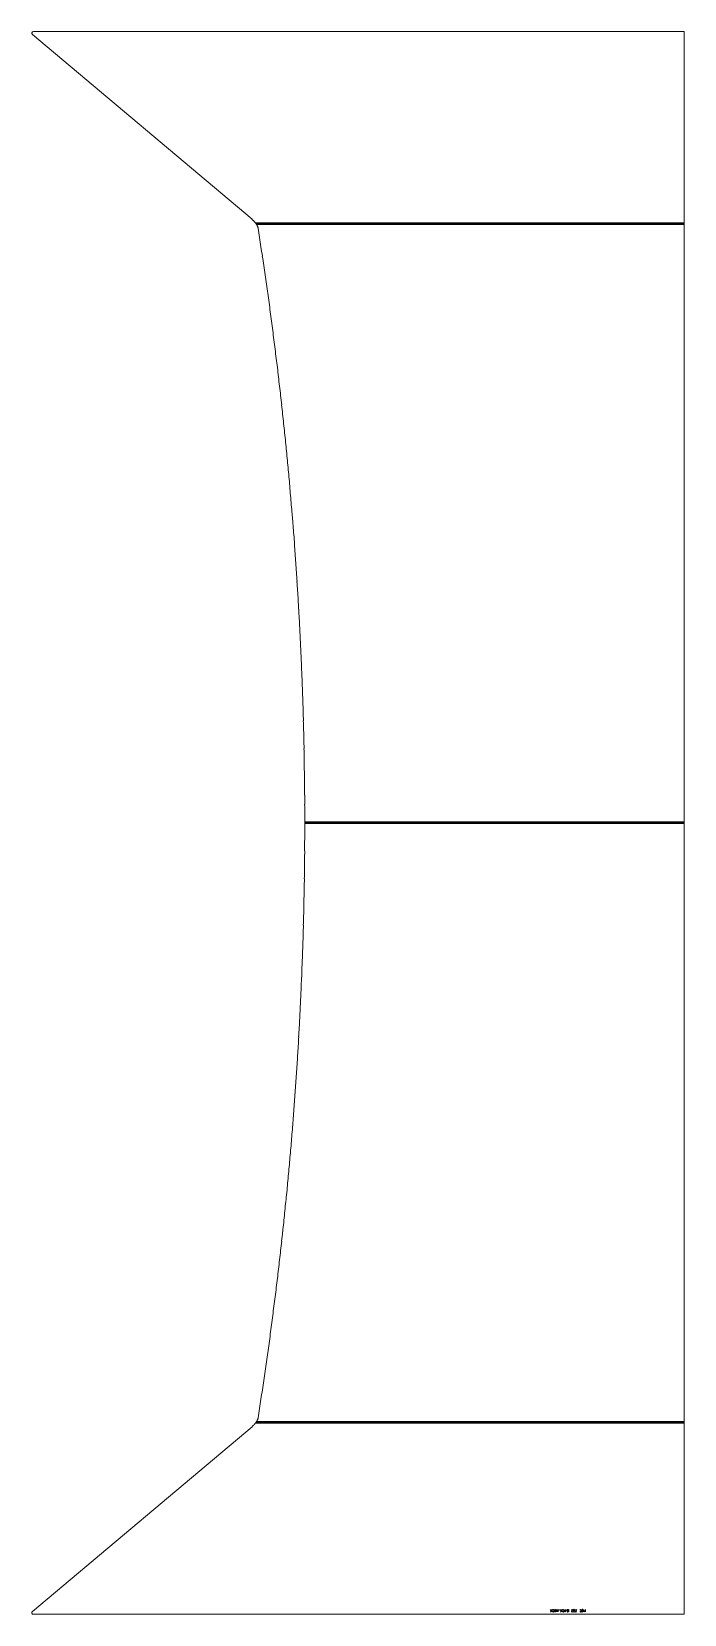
# Model space of a CAD drawing. Header units: millimetres. Extents: x 0 to 816, y 0 to 1980.
import ezdxf

# ---------------------------------------------------------------- set-up
doc = ezdxf.new("R2010")
doc.units = ezdxf.units.MM
for name, color, linetype, lineweight in [('IV_BEND', 250, 'Continuous', 50), ('IV_MARK_SURFACE', 2, 'Continuous', 25), ('IV_OUTER_PROFILE', 7, 'Continuous', 5)]:
    doc.layers.add(name, color=color, linetype=linetype, lineweight=lineweight)

msp = doc.modelspace()

# ---------------------------------------------------------------- linework, layer by layer
at = {"layer": 'IV_BEND'}
for p, q in [((816, 1740.1), (280.8, 1740.1)), ((816, 990.5), (341.6, 990.5)), ((280.8, 240.8), (816, 240.8))]:
    msp.add_line(p, q, dxfattribs=at)
at = {"layer": 'IV_MARK_SURFACE'}
for p, q in [((649.9, 4.6), (648.7, 6.5)), ((648.7, 3.4), (649.9, 4.6)), ((649.9, 4.6), (650.4, 5.1)), ((650.4, 6.5), (650.4, 5.1)), ((650.4, 5.1), (650.4, 3.4)), ((651.4, 6.5), (652.1, 6.5)), ((652.1, 3.4), (651.4, 3.4)), ((652.8, 5.8), (652.8, 4.1)), ((653.8, 6.5), (655.2, 6.5)), ((655.2, 3.4), (653.8, 3.4)), ((655.2, 4.8), (654.1, 4.8)), ((655.2, 6.5), (655.2, 4.8)), ((655.2, 4.8), (655.2, 3.4)), ((657.9, 3.4), (656.2, 6.5)), ((656.2, 6.5), (656.2, 3.4)), ((657.9, 6.5), (657.9, 3.4)), ((660.2, 5.5), (658.9, 5.5)), ((662.4, 4.6), (661.3, 6.5)), ((661.3, 3.4), (662.4, 4.6)), ((662.4, 4.6), (662.9, 5.1)), ((662.9, 6.5), (662.9, 5.1)), ((662.9, 5.1), (662.9, 3.4)), ((664, 6.5), (664.6, 6.5)), ((664.6, 3.4), (664, 3.4)), ((665.3, 5.8), (665.3, 4.1)), ((666.3, 6.5), (667.3, 3.4)), ((668, 5.6), (666.7, 5.6)), ((667.3, 3.4), (668.4, 6.5)), ((670.2, 6.5), (671.1, 6.5)), ((670.2, 4.8), (671.1, 4.8)), ((671.1, 3.4), (670.2, 3.4)), ((671.1, 6.5), (671.1, 4.8)), ((671.1, 4.8), (671.1, 3.4)), ((675.1, 6.5), (676.5, 6.5)), ((676.5, 6.5), (675.3, 4.6)), ((679.9, 6.5), (681.2, 6.5)), ((681.2, 6.5), (680, 4.6)), ((685.3, 6.5), (686, 6.5)), ((686, 3.4), (685.3, 3.4)), ((686.7, 5.8), (686.7, 4.1)), ((688, 5.1), (688.9, 4.6)), ((690.2, 3.4), (690.2, 6.5)), ((691.2, 5.1), (690.2, 3.4)), ((692.2, 3.4), (691.2, 5.1)), ((692.2, 6.5), (692.2, 3.4))]:
    msp.add_line(p, q, dxfattribs=at)
for centre, radius, start, end in [((652.1, 5.8), 0.677, 0, 90), ((652.1, 4.1), 0.677, 270, 0), ((664.6, 5.8), 0.677, 0, 90), ((664.6, 4.1), 0.677, 270, 0), ((670.2, 5.6), 0.847, 90, 270), ((670.2, 4.1), 0.677, 90, 270), ((676, 4.1), 0.921, 143.6911, 188.2364), ((675.8, 4.1), 0.706, 196.4047, 343.5953), ((681.8, 5), 4.27, 163.8661, 196.1339), ((678.2, 5.9), 0.552, 23.0373, 156.9627), ((678.2, 4), 0.55, 202.4119, 337.5881), ((674.6, 5), 4.27, 343.8661, 16.1339), ((680.8, 4.1), 0.921, 143.6911, 188.2364), ((680.6, 4.1), 0.706, 196.4047, 343.5953), ((686, 5.8), 0.677, 0, 90), ((686, 4.1), 0.677, 270, 360), ((688.4, 5.7), 0.728, 92.3685, 239.559), ((688.3, 4.9), 1.43, 241.7153, 298.2847), ((688.6, 5.4), 1.14, 56.4174, 100.9627), ((688.5, 4), 0.674, 319.6263, 59.2984)]:
    msp.add_arc(centre, radius, start, end, dxfattribs=at)
at = {"layer": 'IV_OUTER_PROFILE'}
for p, q in [((2.5, 1980.5), (816, 1980.5)), ((816, 0.5), (816, 1980.5)), ((1.2, 1977), (275.8, 1745.8)), ((275.8, 235.2), (1.2, 4)), ((2.5, 0.5), (816, 0.5))]:
    msp.add_line(p, q, dxfattribs=at)
for centre, radius, start, end in [((151.7, 1622.1), 175.1, 44.2655, 44.9129), ((217, 1686.2), 83.7, 43.3917, 44.0591), ((231.7, 1700.2), 63.4, 42.45, 43.3196), ((241.7, 1709.4), 49.8, 41.2821, 42.3703), ((249, 1715.9), 40, 39.8653, 41.1926), ((254.6, 1720.7), 32.6, 38.1716, 39.7638), ((259.2, 1724.3), 26.8, 36.1677, 38.0557), ((262.9, 1727.1), 22.2, 33.8143, 36.0348), ((266, 1729.2), 18.4, 31.0666, 33.662), ((268.5, 1730.8), 15.5, 27.9142, 30.9113), ((270, 1731.6), 13.7, 24.5156, 27.7911), ((271.4, 1732.3), 12.2, 20.7763, 24.3743), ((272.7, 1732.8), 10.8, 16.7015, 20.6325), ((273.7, 1733.1), 9.78, 12.2978, 16.5611), ((274.5, 1733.3), 8.95, 7.5892, 12.1687), ((-4606, 969.4), 4948.8, 8.7582, 8.8945), ((-4600, 970.3), 4942.8, 8.6219, 8.7582), ((-4594.1, 971.2), 4936.8, 8.4854, 8.6218), ((-4588.3, 972.1), 4930.9, 8.3487, 8.4853), ((-4582.5, 972.9), 4925.1, 8.212, 8.3487), ((-4576.9, 973.7), 4919.4, 8.0752, 8.212), ((-4571.3, 974.5), 4913.8, 7.9382, 8.0751), ((-4565.8, 975.3), 4908.2, 7.8012, 7.9382), ((-4560.4, 976), 4902.8, 7.664, 7.8011), ((-4555.1, 976.7), 4897.4, 7.5268, 7.664), ((-4549.9, 977.4), 4892.2, 7.3894, 7.5267), ((-4544.8, 978.1), 4887, 7.2519, 7.3894), ((-4539.7, 978.8), 4881.9, 7.1144, 7.2519), ((-4534.8, 979.4), 4876.9, 6.9767, 7.1143), ((-4529.9, 980), 4872, 6.8389, 6.9767), ((-4525.1, 980.6), 4867.2, 6.7011, 6.8389), ((-4520.4, 981.1), 4862.4, 6.5631, 6.701), ((-4515.8, 981.6), 4857.8, 6.4251, 6.5631), ((-4511.2, 982.2), 4853.2, 6.2869, 6.425), ((-4506.8, 982.7), 4848.7, 6.1487, 6.2869), ((-4502.4, 983.1), 4844.3, 6.0104, 6.1486), ((-4498.1, 983.6), 4840, 5.872, 6.0103), ((-4493.9, 984), 4835.8, 5.7335, 5.8719), ((-4489.8, 984.4), 4831.7, 5.5949, 5.7334), ((-4485.8, 984.8), 4827.6, 5.4562, 5.5949), ((-4481.9, 985.2), 4823.7, 5.3175, 5.4562), ((-4478, 985.6), 4819.8, 5.1787, 5.3175), ((-4474.2, 985.9), 4816, 5.0398, 5.1786), ((-4470.6, 986.2), 4812.3, 4.9008, 5.0397), ((-4467, 986.6), 4808.7, 4.7618, 4.9008), ((-4463.5, 986.9), 4805.2, 4.6226, 4.7617), ((-4460, 987.1), 4801.8, 4.4834, 4.6226), ((-4456.7, 987.4), 4798.4, 4.3442, 4.4834), ((-4453.4, 987.6), 4795.2, 4.2048, 4.3441), ((-4450.3, 987.9), 4792, 4.0655, 4.2048), ((-4447.2, 988.1), 4788.9, 3.926, 4.0654), ((-4444.2, 988.3), 4785.9, 3.7865, 3.926), ((-4441.3, 988.5), 4783, 3.6469, 3.7864), ((-4438.5, 988.7), 4780.1, 3.5072, 3.6468), ((-4435.7, 988.9), 4777.4, 3.3675, 3.5072), ((-4433.1, 989), 4774.7, 3.2278, 3.3675), ((-4430.5, 989.2), 4772.2, 3.0879, 3.2277), ((-4428, 989.3), 4769.7, 2.9481, 3.0879), ((-4425.6, 989.4), 4767.3, 2.8082, 2.9481), ((-4423.3, 989.5), 4765, 2.6682, 2.8081), ((-4421.1, 989.6), 4762.7, 2.5282, 2.6682), ((-4418.9, 989.7), 4760.6, 2.3881, 2.5281), ((-4416.9, 989.8), 4758.5, 2.248, 2.3881), ((-4414.9, 989.9), 4756.6, 2.1078, 2.248), ((-4413, 990), 4754.7, 1.9676, 2.1078), ((-4411.2, 990), 4752.9, 1.8274, 1.9676), ((-4409.5, 990.1), 4751.2, 1.6871, 1.8274), ((-4407.9, 990.1), 4749.6, 1.5468, 1.6871), ((-4406.4, 990.2), 4748, 1.4064, 1.5468), ((-4404.9, 990.2), 4746.6, 1.266, 1.4064), ((-4403.5, 990.3), 4745.2, 1.1256, 1.266), ((-4402.3, 990.3), 4743.9, 0.9852, 1.1256), ((-4401.1, 990.3), 4742.7, 0.8447, 0.9852), ((-4400, 990.3), 4741.6, 0.7042, 0.8447), ((-4398.9, 990.3), 4740.6, 0.5637, 0.7042), ((-4398, 990.3), 4739.6, 0.4231, 0.5637), ((-4397.1, 990.4), 4738.8, 0.2825, 0.4231), ((-4396.4, 990.4), 4738, 0.1419, 0.2825), ((-4395.7, 990.4), 4737.3, 0.0013, 0.1419), ((-4395.1, 990.4), 4736.7, 359.8607, 0.0013), ((-4394.6, 990.4), 4736.2, 359.7201, 359.8607), ((-4393.8, 990.4), 4735.5, 359.4387, 359.5794), ((-4394.2, 990.4), 4735.8, 359.5794, 359.72), ((-4393.4, 990.4), 4735, 359.1574, 359.298), ((-4393.6, 990.4), 4735.2, 359.298, 359.4387), ((-4393.3, 990.4), 4735, 359.0167, 359.1574), ((-4397.6, 990.4), 4739.2, 358.7354, 358.876), ((-4393.8, 990.4), 4735.5, 358.876, 359.0167), ((-4400.6, 990.5), 4742.2, 358.4544, 358.5949), ((-4399, 990.5), 4740.7, 358.5949, 358.7355), ((-4402.2, 990.5), 4743.9, 358.314, 358.4544), ((-4405.7, 990.6), 4747.4, 358.0332, 358.1736), ((-4403.9, 990.6), 4745.6, 358.1736, 358.314), ((-4409.6, 990.8), 4751.2, 357.7526, 357.8929), ((-4407.6, 990.7), 4749.3, 357.8929, 358.0332), ((-4413.8, 990.9), 4755.4, 357.4722, 357.6124), ((-4411.6, 990.9), 4753.3, 357.6124, 357.7526), ((-4416, 991), 4757.7, 357.3321, 357.4722), ((-4420.7, 991.3), 4762.4, 357.052, 357.192), ((-4418.3, 991.1), 4760, 357.192, 357.3321), ((-4425.8, 991.5), 4767.4, 356.7721, 356.912), ((-4423.2, 991.4), 4764.9, 356.912, 357.052), ((-4428.4, 991.7), 4770.1, 356.6322, 356.7721), ((-4434, 992), 4775.7, 356.3527, 356.4925), ((-4431.2, 991.8), 4772.9, 356.4925, 356.6323), ((-4439.9, 992.4), 4781.6, 356.0735, 356.2131), ((-4436.9, 992.2), 4778.6, 356.2131, 356.3528), ((-4443, 992.6), 4784.7, 355.934, 356.0735), ((-4449.5, 993.1), 4791.2, 355.6551, 355.7945), ((-4446.2, 992.8), 4787.9, 355.7945, 355.934), ((-4456.2, 993.6), 4798, 355.3766, 355.5159), ((-4452.8, 993.3), 4794.5, 355.5158, 355.6552), ((-4463.3, 994.1), 4805.1, 355.0983, 355.2375), ((-4459.7, 993.9), 4801.5, 355.2374, 355.3766), ((-4467, 994.5), 4808.8, 354.9593, 355.0984), ((-4474.7, 995.1), 4816.5, 354.6816, 354.8204), ((-4470.8, 994.8), 4812.6, 354.8204, 354.9594), ((-4482.6, 995.9), 4824.5, 354.4041, 354.5429), ((-4478.6, 995.5), 4820.4, 354.5428, 354.6816), ((-4486.8, 996.3), 4828.6, 354.2656, 354.4042), ((-4495.3, 997.1), 4837.2, 353.9886, 354.1271), ((-4491, 996.7), 4832.8, 354.1271, 354.2656), ((-4504.1, 998.1), 4846, 353.7121, 353.8504), ((-4499.6, 997.6), 4841.6, 353.8503, 353.9887), ((-4513.3, 999.1), 4855.3, 353.4359, 353.574), ((-4508.6, 998.6), 4850.6, 353.574, 353.7122), ((-4518, 999.6), 4860, 353.298, 353.436), ((-4527.7, 1000.8), 4869.8, 353.0224, 353.1602), ((-4522.8, 1000.2), 4864.9, 353.1602, 353.2981), ((-4537.7, 1002), 4879.9, 352.7473, 352.8849), ((-4532.6, 1001.4), 4874.8, 352.8848, 353.0225), ((-4542.9, 1002.7), 4885.1, 352.6098, 352.7473), ((-4553.4, 1004), 4895.7, 352.3353, 352.4726), ((-4548.1, 1003.3), 4890.3, 352.4725, 352.6099), ((-4564.3, 1005.5), 4906.7, 352.0612, 352.1983), ((-4558.8, 1004.8), 4901.2, 352.1982, 352.3354), ((-4569.9, 1006.3), 4912.3, 351.9243, 352.0613), ((-4581.3, 1007.9), 4923.8, 351.6509, 351.7876), ((-4575.5, 1007.1), 4918, 351.7876, 351.9244), ((-4593, 1009.6), 4935.7, 351.378, 351.5144), ((-4587.1, 1008.7), 4929.7, 351.5144, 351.651), ((-4605.1, 1011.5), 4948, 351.1055, 351.2417), ((-4599, 1010.5), 4941.8, 351.2417, 351.378), ((237.6, 275.3), 55.4, 315.6239, 317.6302), ((247.7, 266.2), 41.8, 317.4805, 318.7784), ((253.9, 260.8), 33.6, 318.6751, 320.2581), ((259.5, 256.3), 26.3, 320.1243, 322.0959), ((262.3, 254.2), 22.9, 321.9833, 324.1888), ((264.8, 252.4), 19.8, 324.0772, 326.5578), ((267, 251), 17.1, 326.4336, 329.2173), ((269, 249.8), 14.9, 329.0807, 332.1954), ((270.7, 249), 13, 332.0474, 335.5184), ((272.2, 248.4), 11.4, 335.3618, 339.208), ((273.4, 247.9), 10.1, 339.0477, 343.2773), ((274.4, 247.7), 9.06, 343.1208, 347.7254), ((275.1, 247.5), 8.29, 347.5829, 352.532), ((203.7, 307.7), 102.2, 314.8202, 315.9303)]:
    msp.add_arc(centre, radius, start, end, dxfattribs=at)
for centre, start_param, end_param in [((2.5, 1978.5), -1.570796, 0.868491), ((2.5, 2.5), -0.868491, 1.570796)]:
    msp.add_ellipse(centre, major_axis=(-2.01, 0), ratio=0.99506, start_param=start_param, end_param=end_param, dxfattribs=at)

doc.saveas('drawing.dxf')
